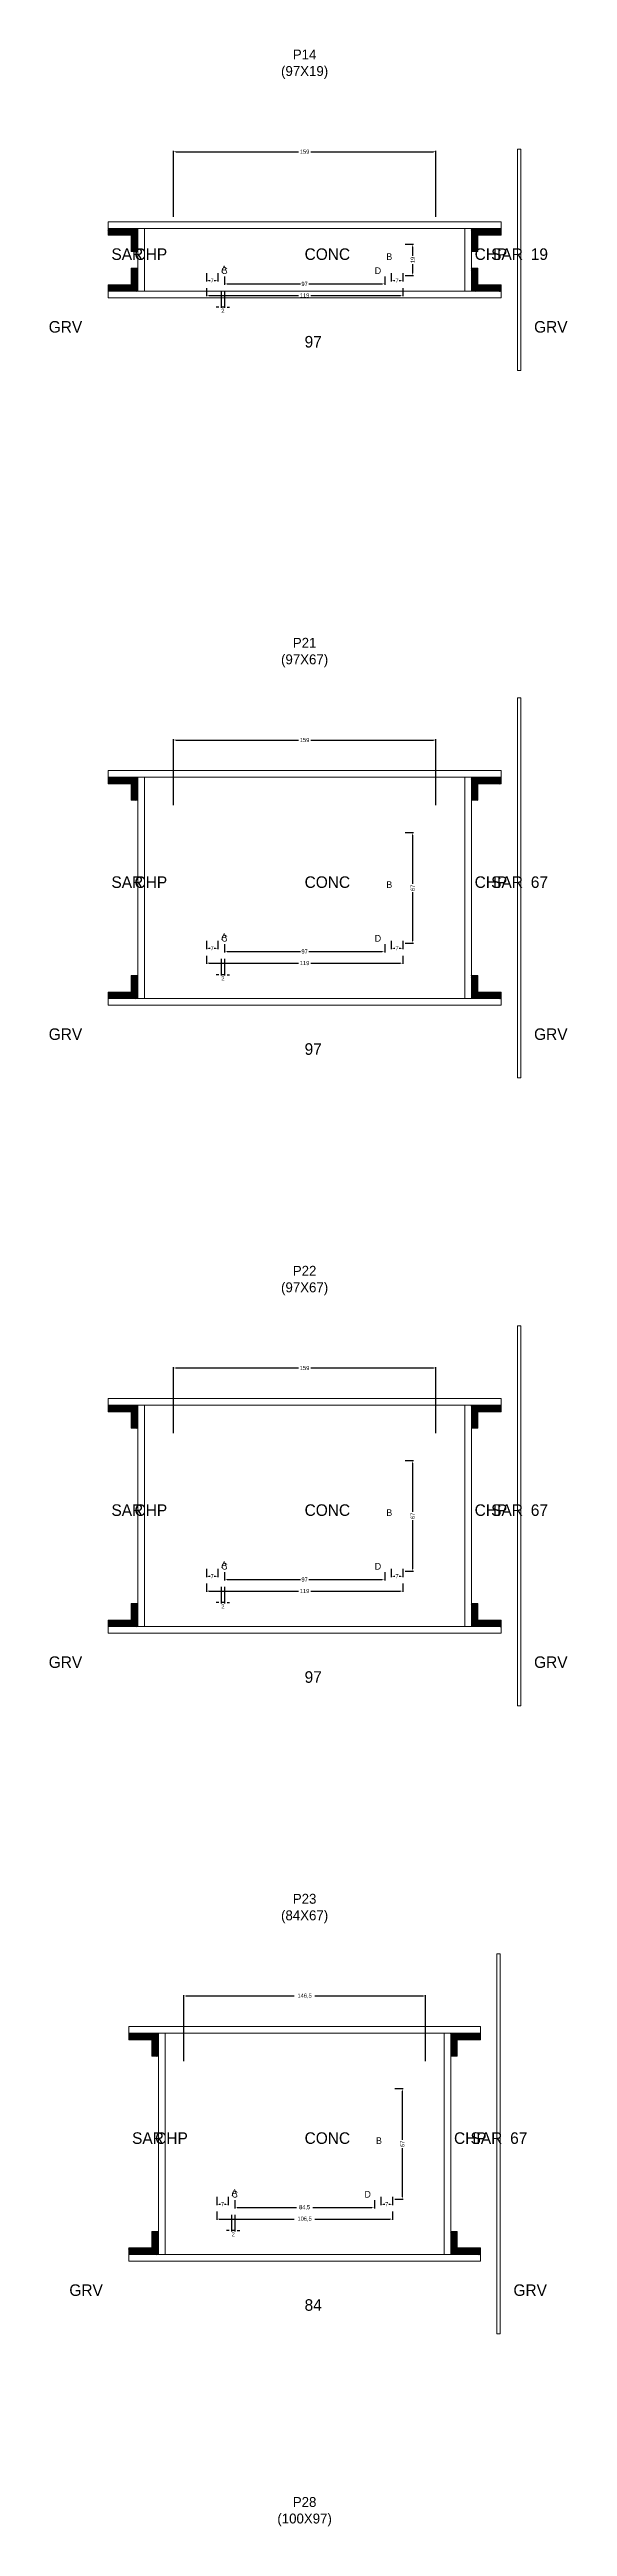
# Model space of a CAD drawing. Header units: centimetres. Extents: x -10500 to 4150, y -6466 to 304.
# Drawn here: x -155 to 159, y -2752 to -1253 of the extents above; entities that cross this region are included whole.
import ezdxf

# ---------------------------------------------------------------- set-up
doc = ezdxf.new("R2010")
doc.units = ezdxf.units.CM
for name, color, linetype in [('COTA', 241, 'Continuous'), ('Hachura', 251, 'Continuous'), ('NOMENCLATURA', 7, 'Continuous'), ('SARRAFO', 251, 'Continuous'), ('Texto Seção', 7, 'Continuous')]:
    doc.layers.add(name, color=color, linetype=linetype)
doc.dimstyles.new('cotax2', dxfattribs={"dimtxt": 2.5, "dimasz": 1.5, "dimexe": 0.5, "dimexo": 0.5, "dimgap": 0.5, "dimtad": 1, "dimcen": 2.5, "dimazin": 3, "dimtfac": 1, "dimtmove": 0, "dimatfit": 3})

# ---------------------------------------------------------------- blocks, each defined once
blk = doc.blocks.new('_CLOSEDFILLED')
at = {"color": 0, "linetype": 'BYBLOCK'}
blk.add_solid([(-1, 0.16), (0, 0), (-1, -0.16)], dxfattribs=at)
blk = doc.blocks.new('*D118')
for p, q in [((-59.5, -1397), (-59.5, -1402)), ((-58, -1401.5), (-3.75, -1401.5)), ((3.75, -1401.5), (58, -1401.5)), ((59.5, -1397), (59.5, -1402))]:
    blk.add_line(p, q)
at = {"layer": 'Defpoints'}
for p in [(-59.5, -1396.5), (-59.5, -1401.5), (59.5, -1396.5)]:
    blk.add_point(p, dxfattribs=at)
at = {"layer": 'COTA', "xscale": 1.5, "yscale": 1.5, "rotation": 180}
blk.add_blockref('_CLOSEDFILLED', (-59.5, -1401.5), dxfattribs=at)
at = {"layer": 'COTA', "xscale": 1.5, "yscale": 1.5}
blk.add_blockref('_CLOSEDFILLED', (59.5, -1401.5), dxfattribs=at)
at = {"layer": 'COTA', "insert": (0, -1401.5), "char_height": 2.5, "attachment_point": 5}
blk.add_mtext('119', dxfattribs=at)
blk = doc.blocks.new('*D119')
for p, q in [((-48.5, -1390), (-48.5, -1395)), ((48.5, -1390), (48.5, -1395)), ((-47, -1394.5), (-2.5, -1394.5)), ((2.5, -1394.5), (47, -1394.5))]:
    blk.add_line(p, q)
at = {"layer": 'Defpoints'}
for p in [(-48.5, -1389.5), (48.5, -1389.5), (-48.5, -1394.5)]:
    blk.add_point(p, dxfattribs=at)
at = {"layer": 'COTA', "xscale": 1.5, "yscale": 1.5, "rotation": 180}
blk.add_blockref('_CLOSEDFILLED', (-48.5, -1394.5), dxfattribs=at)
at = {"layer": 'COTA', "xscale": 1.5, "yscale": 1.5}
blk.add_blockref('_CLOSEDFILLED', (48.5, -1394.5), dxfattribs=at)
at = {"layer": 'COTA', "insert": (0, -1394.5), "char_height": 2.5, "attachment_point": 5}
blk.add_mtext('97', dxfattribs=at)
blk = doc.blocks.new('*D120')
for p, q in [((61, -1370.5), (66, -1370.5)), ((65.5, -1377.5), (65.5, -1372)), ((61, -1389.5), (66, -1389.5)), ((65.5, -1388), (65.5, -1382.5))]:
    blk.add_line(p, q)
at = {"layer": 'Defpoints'}
for p in [(60.5, -1370.5), (60.5, -1389.5), (65.5, -1389.5)]:
    blk.add_point(p, dxfattribs=at)
at = {"layer": 'COTA', "xscale": 1.5, "yscale": 1.5}
for p, rotation in [((65.5, -1370.5), 90), ((65.5, -1389.5), 270)]:
    blk.add_blockref('_CLOSEDFILLED', p, dxfattribs=dict(at, rotation=rotation))
at = {"layer": 'COTA', "insert": (65.5, -1380), "char_height": 2.5, "attachment_point": 5, "rotation": 90}
blk.add_mtext('19', dxfattribs=at)
blk = doc.blocks.new('*D121')
for p, q in [((-59.5, -1388), (-59.5, -1393)), ((-58, -1392.5), (-57.25, -1392.5)), ((-54.75, -1392.5), (-54, -1392.5)), ((-52.5, -1388), (-52.5, -1393))]:
    blk.add_line(p, q)
at = {"layer": 'Defpoints'}
for p in [(-59.5, -1387.5), (-59.5, -1392.5), (-52.5, -1387.5)]:
    blk.add_point(p, dxfattribs=at)
at = {"layer": 'COTA', "xscale": 1.5, "yscale": 1.5, "rotation": 180}
blk.add_blockref('_CLOSEDFILLED', (-59.5, -1392.5), dxfattribs=at)
at = {"layer": 'COTA', "xscale": 1.5, "yscale": 1.5}
blk.add_blockref('_CLOSEDFILLED', (-52.5, -1392.5), dxfattribs=at)
at = {"layer": 'COTA', "insert": (-56, -1392.5), "char_height": 2.5, "attachment_point": 5}
blk.add_mtext('7', dxfattribs=at)
blk = doc.blocks.new('*D122')
for p, q in [((52.5, -1388), (52.5, -1393)), ((54, -1392.5), (54.75, -1392.5)), ((57.25, -1392.5), (58, -1392.5)), ((59.5, -1388), (59.5, -1393))]:
    blk.add_line(p, q)
at = {"layer": 'Defpoints'}
for p in [(52.5, -1387.5), (52.5, -1392.5), (59.5, -1387.5)]:
    blk.add_point(p, dxfattribs=at)
at = {"layer": 'COTA', "xscale": 1.5, "yscale": 1.5, "rotation": 180}
blk.add_blockref('_CLOSEDFILLED', (52.5, -1392.5), dxfattribs=at)
at = {"layer": 'COTA', "xscale": 1.5, "yscale": 1.5}
blk.add_blockref('_CLOSEDFILLED', (59.5, -1392.5), dxfattribs=at)
at = {"layer": 'COTA', "insert": (56, -1392.5), "char_height": 2.5, "attachment_point": 5}
blk.add_mtext('7', dxfattribs=at)
blk = doc.blocks.new('*D123')
for p, q in [((-79.5, -1354), (-79.5, -1314)), ((-78, -1314.5), (-3.75, -1314.5)), ((3.75, -1314.5), (78, -1314.5)), ((79.5, -1354), (79.5, -1314))]:
    blk.add_line(p, q)
at = {"layer": 'Defpoints'}
for p in [(-79.5, -1314.5), (-79.5, -1354.5), (79.5, -1354.5)]:
    blk.add_point(p, dxfattribs=at)
at = {"layer": 'COTA', "xscale": 1.5, "yscale": 1.5, "rotation": 180}
blk.add_blockref('_CLOSEDFILLED', (-79.5, -1314.5), dxfattribs=at)
at = {"layer": 'COTA', "xscale": 1.5, "yscale": 1.5}
blk.add_blockref('_CLOSEDFILLED', (79.5, -1314.5), dxfattribs=at)
at = {"layer": 'COTA', "insert": (0, -1314.5), "char_height": 2.5, "attachment_point": 5}
blk.add_mtext('159', dxfattribs=at)
blk = doc.blocks.new('*D144')
for p, q in [((-59.5, -1801), (-59.5, -1806)), ((-58, -1805.5), (-3.75, -1805.5)), ((3.75, -1805.5), (58, -1805.5)), ((59.5, -1801), (59.5, -1806))]:
    blk.add_line(p, q)
at = {"layer": 'Defpoints'}
for p in [(-59.5, -1800.5), (-59.5, -1805.5), (59.5, -1800.5)]:
    blk.add_point(p, dxfattribs=at)
at = {"layer": 'COTA', "xscale": 1.5, "yscale": 1.5, "rotation": 180}
blk.add_blockref('_CLOSEDFILLED', (-59.5, -1805.5), dxfattribs=at)
at = {"layer": 'COTA', "xscale": 1.5, "yscale": 1.5}
blk.add_blockref('_CLOSEDFILLED', (59.5, -1805.5), dxfattribs=at)
at = {"layer": 'COTA', "insert": (0, -1805.5), "char_height": 2.5, "attachment_point": 5}
blk.add_mtext('119', dxfattribs=at)
blk = doc.blocks.new('*D145')
for p, q in [((-48.5, -1794), (-48.5, -1799)), ((-47, -1798.5), (-2.5, -1798.5)), ((2.5, -1798.5), (47, -1798.5)), ((48.5, -1794), (48.5, -1799))]:
    blk.add_line(p, q)
at = {"layer": 'Defpoints'}
for p in [(-48.5, -1793.5), (-48.5, -1798.5), (48.5, -1793.5)]:
    blk.add_point(p, dxfattribs=at)
at = {"layer": 'COTA', "xscale": 1.5, "yscale": 1.5, "rotation": 180}
blk.add_blockref('_CLOSEDFILLED', (-48.5, -1798.5), dxfattribs=at)
at = {"layer": 'COTA', "xscale": 1.5, "yscale": 1.5}
blk.add_blockref('_CLOSEDFILLED', (48.5, -1798.5), dxfattribs=at)
at = {"layer": 'COTA', "insert": (0, -1798.5), "char_height": 2.5, "attachment_point": 5}
blk.add_mtext('97', dxfattribs=at)
blk = doc.blocks.new('*D146')
for p, q in [((61, -1726.5), (66, -1726.5)), ((65.5, -1757.5), (65.5, -1728)), ((65.5, -1792), (65.5, -1762.5)), ((61, -1793.5), (66, -1793.5))]:
    blk.add_line(p, q)
at = {"layer": 'Defpoints'}
for p in [(60.5, -1726.5), (60.5, -1793.5), (65.5, -1793.5)]:
    blk.add_point(p, dxfattribs=at)
at = {"layer": 'COTA', "xscale": 1.5, "yscale": 1.5}
for p, rotation in [((65.5, -1726.5), 90), ((65.5, -1793.5), 270)]:
    blk.add_blockref('_CLOSEDFILLED', p, dxfattribs=dict(at, rotation=rotation))
at = {"layer": 'COTA', "insert": (65.5, -1760), "char_height": 2.5, "attachment_point": 5, "rotation": 90}
blk.add_mtext('67', dxfattribs=at)
blk = doc.blocks.new('*D147')
for p, q in [((-59.5, -1792), (-59.5, -1797)), ((-58, -1796.5), (-57.25, -1796.5)), ((-54.75, -1796.5), (-54, -1796.5)), ((-52.5, -1792), (-52.5, -1797))]:
    blk.add_line(p, q)
at = {"layer": 'Defpoints'}
for p in [(-59.5, -1791.5), (-59.5, -1796.5), (-52.5, -1791.5)]:
    blk.add_point(p, dxfattribs=at)
at = {"layer": 'COTA', "xscale": 1.5, "yscale": 1.5, "rotation": 180}
blk.add_blockref('_CLOSEDFILLED', (-59.5, -1796.5), dxfattribs=at)
at = {"layer": 'COTA', "xscale": 1.5, "yscale": 1.5}
blk.add_blockref('_CLOSEDFILLED', (-52.5, -1796.5), dxfattribs=at)
at = {"layer": 'COTA', "insert": (-56, -1796.5), "char_height": 2.5, "attachment_point": 5}
blk.add_mtext('7', dxfattribs=at)
blk = doc.blocks.new('*D148')
for p, q in [((52.5, -1792), (52.5, -1797)), ((54, -1796.5), (54.75, -1796.5)), ((57.25, -1796.5), (58, -1796.5)), ((59.5, -1792), (59.5, -1797))]:
    blk.add_line(p, q)
at = {"layer": 'Defpoints'}
for p in [(52.5, -1791.5), (52.5, -1796.5), (59.5, -1791.5)]:
    blk.add_point(p, dxfattribs=at)
at = {"layer": 'COTA', "xscale": 1.5, "yscale": 1.5, "rotation": 180}
blk.add_blockref('_CLOSEDFILLED', (52.5, -1796.5), dxfattribs=at)
at = {"layer": 'COTA', "xscale": 1.5, "yscale": 1.5}
blk.add_blockref('_CLOSEDFILLED', (59.5, -1796.5), dxfattribs=at)
at = {"layer": 'COTA', "insert": (56, -1796.5), "char_height": 2.5, "attachment_point": 5}
blk.add_mtext('7', dxfattribs=at)
blk = doc.blocks.new('*D149')
for p, q in [((-79.5, -1710), (-79.5, -1670)), ((-78, -1670.5), (-3.75, -1670.5)), ((3.75, -1670.5), (78, -1670.5)), ((79.5, -1710), (79.5, -1670))]:
    blk.add_line(p, q)
at = {"layer": 'Defpoints'}
for p in [(-79.5, -1670.5), (-79.5, -1710.5), (79.5, -1710.5)]:
    blk.add_point(p, dxfattribs=at)
at = {"layer": 'COTA', "xscale": 1.5, "yscale": 1.5, "rotation": 180}
blk.add_blockref('_CLOSEDFILLED', (-79.5, -1670.5), dxfattribs=at)
at = {"layer": 'COTA', "xscale": 1.5, "yscale": 1.5}
blk.add_blockref('_CLOSEDFILLED', (79.5, -1670.5), dxfattribs=at)
at = {"layer": 'COTA', "insert": (0, -1670.5), "char_height": 2.5, "attachment_point": 5}
blk.add_mtext('159', dxfattribs=at)
blk = doc.blocks.new('*D170')
for p, q in [((-59.5, -2181), (-59.5, -2186)), ((-58, -2185.5), (-3.75, -2185.5)), ((3.75, -2185.5), (58, -2185.5)), ((59.5, -2181), (59.5, -2186))]:
    blk.add_line(p, q)
at = {"layer": 'Defpoints'}
for p in [(-59.5, -2180.5), (-59.5, -2185.5), (59.5, -2180.5)]:
    blk.add_point(p, dxfattribs=at)
at = {"layer": 'COTA', "xscale": 1.5, "yscale": 1.5, "rotation": 180}
blk.add_blockref('_CLOSEDFILLED', (-59.5, -2185.5), dxfattribs=at)
at = {"layer": 'COTA', "xscale": 1.5, "yscale": 1.5}
blk.add_blockref('_CLOSEDFILLED', (59.5, -2185.5), dxfattribs=at)
at = {"layer": 'COTA', "insert": (0, -2185.5), "char_height": 2.5, "attachment_point": 5}
blk.add_mtext('119', dxfattribs=at)
blk = doc.blocks.new('*D171')
for p, q in [((-48.5, -2174), (-48.5, -2179)), ((-47, -2178.5), (-2.5, -2178.5)), ((2.5, -2178.5), (47, -2178.5)), ((48.5, -2174), (48.5, -2179))]:
    blk.add_line(p, q)
at = {"layer": 'Defpoints'}
for p in [(-48.5, -2173.5), (-48.5, -2178.5), (48.5, -2173.5)]:
    blk.add_point(p, dxfattribs=at)
at = {"layer": 'COTA', "xscale": 1.5, "yscale": 1.5, "rotation": 180}
blk.add_blockref('_CLOSEDFILLED', (-48.5, -2178.5), dxfattribs=at)
at = {"layer": 'COTA', "xscale": 1.5, "yscale": 1.5}
blk.add_blockref('_CLOSEDFILLED', (48.5, -2178.5), dxfattribs=at)
at = {"layer": 'COTA', "insert": (0, -2178.5), "char_height": 2.5, "attachment_point": 5}
blk.add_mtext('97', dxfattribs=at)
blk = doc.blocks.new('*D172')
for p, q in [((61, -2106.5), (66, -2106.5)), ((65.5, -2137.5), (65.5, -2108)), ((65.5, -2172), (65.5, -2142.5)), ((61, -2173.5), (66, -2173.5))]:
    blk.add_line(p, q)
at = {"layer": 'Defpoints'}
for p in [(60.5, -2106.5), (60.5, -2173.5), (65.5, -2173.5)]:
    blk.add_point(p, dxfattribs=at)
at = {"layer": 'COTA', "xscale": 1.5, "yscale": 1.5}
for p, rotation in [((65.5, -2106.5), 90), ((65.5, -2173.5), 270)]:
    blk.add_blockref('_CLOSEDFILLED', p, dxfattribs=dict(at, rotation=rotation))
at = {"layer": 'COTA', "insert": (65.5, -2140), "char_height": 2.5, "attachment_point": 5, "rotation": 90}
blk.add_mtext('67', dxfattribs=at)
blk = doc.blocks.new('*D173')
for p, q in [((-59.5, -2172), (-59.5, -2177)), ((-52.5, -2172), (-52.5, -2177)), ((-58, -2176.5), (-57.25, -2176.5)), ((-54.75, -2176.5), (-54, -2176.5))]:
    blk.add_line(p, q)
at = {"layer": 'Defpoints'}
for p in [(-59.5, -2171.5), (-52.5, -2171.5), (-59.5, -2176.5)]:
    blk.add_point(p, dxfattribs=at)
at = {"layer": 'COTA', "xscale": 1.5, "yscale": 1.5, "rotation": 180}
blk.add_blockref('_CLOSEDFILLED', (-59.5, -2176.5), dxfattribs=at)
at = {"layer": 'COTA', "xscale": 1.5, "yscale": 1.5}
blk.add_blockref('_CLOSEDFILLED', (-52.5, -2176.5), dxfattribs=at)
at = {"layer": 'COTA', "insert": (-56, -2176.5), "char_height": 2.5, "attachment_point": 5}
blk.add_mtext('7', dxfattribs=at)
blk = doc.blocks.new('*D174')
for p, q in [((52.5, -2172), (52.5, -2177)), ((59.5, -2172), (59.5, -2177)), ((54, -2176.5), (54.75, -2176.5)), ((57.25, -2176.5), (58, -2176.5))]:
    blk.add_line(p, q)
at = {"layer": 'Defpoints'}
for p in [(52.5, -2171.5), (59.5, -2171.5), (52.5, -2176.5)]:
    blk.add_point(p, dxfattribs=at)
at = {"layer": 'COTA', "xscale": 1.5, "yscale": 1.5, "rotation": 180}
blk.add_blockref('_CLOSEDFILLED', (52.5, -2176.5), dxfattribs=at)
at = {"layer": 'COTA', "xscale": 1.5, "yscale": 1.5}
blk.add_blockref('_CLOSEDFILLED', (59.5, -2176.5), dxfattribs=at)
at = {"layer": 'COTA', "insert": (56, -2176.5), "char_height": 2.5, "attachment_point": 5}
blk.add_mtext('7', dxfattribs=at)
blk = doc.blocks.new('*D175')
for p, q in [((-79.5, -2090), (-79.5, -2050)), ((-78, -2050.5), (-3.75, -2050.5)), ((3.75, -2050.5), (78, -2050.5)), ((79.5, -2090), (79.5, -2050))]:
    blk.add_line(p, q)
at = {"layer": 'Defpoints'}
for p in [(-79.5, -2050.5), (-79.5, -2090.5), (79.5, -2090.5)]:
    blk.add_point(p, dxfattribs=at)
at = {"layer": 'COTA', "xscale": 1.5, "yscale": 1.5, "rotation": 180}
blk.add_blockref('_CLOSEDFILLED', (-79.5, -2050.5), dxfattribs=at)
at = {"layer": 'COTA', "xscale": 1.5, "yscale": 1.5}
blk.add_blockref('_CLOSEDFILLED', (79.5, -2050.5), dxfattribs=at)
at = {"layer": 'COTA', "insert": (0, -2050.5), "char_height": 2.5, "attachment_point": 5}
blk.add_mtext('159', dxfattribs=at)
blk = doc.blocks.new('*D196')
for p, q in [((-53.25, -2561), (-53.25, -2566)), ((53.25, -2561), (53.25, -2566)), ((-51.75, -2565.5), (-6.25, -2565.5)), ((6.25, -2565.5), (51.75, -2565.5))]:
    blk.add_line(p, q)
at = {"layer": 'Defpoints'}
for p in [(-53.25, -2560.5), (53.25, -2560.5), (-53.25, -2565.5)]:
    blk.add_point(p, dxfattribs=at)
at = {"layer": 'COTA', "xscale": 1.5, "yscale": 1.5, "rotation": 180}
blk.add_blockref('_CLOSEDFILLED', (-53.25, -2565.5), dxfattribs=at)
at = {"layer": 'COTA', "xscale": 1.5, "yscale": 1.5}
blk.add_blockref('_CLOSEDFILLED', (53.25, -2565.5), dxfattribs=at)
at = {"layer": 'COTA', "insert": (0, -2565.5), "char_height": 2.5, "attachment_point": 5}
blk.add_mtext('106,5', dxfattribs=at)
blk = doc.blocks.new('*D197')
for p, q in [((-42.25, -2554), (-42.25, -2559)), ((-40.75, -2558.5), (-5, -2558.5)), ((5, -2558.5), (40.75, -2558.5)), ((42.25, -2554), (42.25, -2559))]:
    blk.add_line(p, q)
at = {"layer": 'Defpoints'}
for p in [(-42.25, -2553.5), (-42.25, -2558.5), (42.25, -2553.5)]:
    blk.add_point(p, dxfattribs=at)
at = {"layer": 'COTA', "xscale": 1.5, "yscale": 1.5, "rotation": 180}
blk.add_blockref('_CLOSEDFILLED', (-42.25, -2558.5), dxfattribs=at)
at = {"layer": 'COTA', "xscale": 1.5, "yscale": 1.5}
blk.add_blockref('_CLOSEDFILLED', (42.25, -2558.5), dxfattribs=at)
at = {"layer": 'COTA', "insert": (0, -2558.5), "char_height": 2.5, "attachment_point": 5}
blk.add_mtext('84,5', dxfattribs=at)
blk = doc.blocks.new('*D198')
for p, q in [((54.75, -2486.5), (59.75, -2486.5)), ((59.25, -2517.5), (59.25, -2488)), ((59.25, -2552), (59.25, -2522.5)), ((54.75, -2553.5), (59.75, -2553.5))]:
    blk.add_line(p, q)
at = {"layer": 'Defpoints'}
for p in [(54.25, -2486.5), (54.25, -2553.5), (59.25, -2553.5)]:
    blk.add_point(p, dxfattribs=at)
at = {"layer": 'COTA', "xscale": 1.5, "yscale": 1.5}
for p, rotation in [((59.25, -2486.5), 90), ((59.25, -2553.5), 270)]:
    blk.add_blockref('_CLOSEDFILLED', p, dxfattribs=dict(at, rotation=rotation))
at = {"layer": 'COTA', "insert": (59.25, -2520), "char_height": 2.5, "attachment_point": 5, "rotation": 90}
blk.add_mtext('67', dxfattribs=at)
blk = doc.blocks.new('*D199')
for p, q in [((-53.25, -2552), (-53.25, -2557)), ((-51.75, -2556.5), (-51, -2556.5)), ((-48.5, -2556.5), (-47.75, -2556.5)), ((-46.25, -2552), (-46.25, -2557))]:
    blk.add_line(p, q)
at = {"layer": 'Defpoints'}
for p in [(-53.25, -2551.5), (-53.25, -2556.5), (-46.25, -2551.5)]:
    blk.add_point(p, dxfattribs=at)
at = {"layer": 'COTA', "xscale": 1.5, "yscale": 1.5, "rotation": 180}
blk.add_blockref('_CLOSEDFILLED', (-53.25, -2556.5), dxfattribs=at)
at = {"layer": 'COTA', "xscale": 1.5, "yscale": 1.5}
blk.add_blockref('_CLOSEDFILLED', (-46.25, -2556.5), dxfattribs=at)
at = {"layer": 'COTA', "insert": (-49.75, -2556.5), "char_height": 2.5, "attachment_point": 5}
blk.add_mtext('7', dxfattribs=at)
blk = doc.blocks.new('*D200')
for p, q in [((46.25, -2552), (46.25, -2557)), ((47.75, -2556.5), (48.5, -2556.5)), ((51, -2556.5), (51.75, -2556.5)), ((53.25, -2552), (53.25, -2557))]:
    blk.add_line(p, q)
at = {"layer": 'Defpoints'}
for p in [(46.25, -2551.5), (46.25, -2556.5), (53.25, -2551.5)]:
    blk.add_point(p, dxfattribs=at)
at = {"layer": 'COTA', "xscale": 1.5, "yscale": 1.5, "rotation": 180}
blk.add_blockref('_CLOSEDFILLED', (46.25, -2556.5), dxfattribs=at)
at = {"layer": 'COTA', "xscale": 1.5, "yscale": 1.5}
blk.add_blockref('_CLOSEDFILLED', (53.25, -2556.5), dxfattribs=at)
at = {"layer": 'COTA', "insert": (49.75, -2556.5), "char_height": 2.5, "attachment_point": 5}
blk.add_mtext('7', dxfattribs=at)
blk = doc.blocks.new('*D201')
for p, q in [((-73.25, -2470), (-73.25, -2430)), ((-71.75, -2430.5), (-6.25, -2430.5)), ((6.25, -2430.5), (71.75, -2430.5)), ((73.25, -2470), (73.25, -2430))]:
    blk.add_line(p, q)
at = {"layer": 'Defpoints'}
for p in [(-73.25, -2430.5), (-73.25, -2470.5), (73.25, -2470.5)]:
    blk.add_point(p, dxfattribs=at)
at = {"layer": 'COTA', "xscale": 1.5, "yscale": 1.5, "rotation": 180}
blk.add_blockref('_CLOSEDFILLED', (-73.25, -2430.5), dxfattribs=at)
at = {"layer": 'COTA', "xscale": 1.5, "yscale": 1.5}
blk.add_blockref('_CLOSEDFILLED', (73.25, -2430.5), dxfattribs=at)
at = {"layer": 'COTA', "insert": (0, -2430.5), "char_height": 2.5, "attachment_point": 5}
blk.add_mtext('146,5', dxfattribs=at)

msp = doc.modelspace()

# ---------------------------------------------------------------- hatches: boundary and pattern name
at = {"layer": 'SARRAFO'}
h = msp.add_hatch(dxfattribs=at)
h.set_pattern_fill('SOLID', scale=2)
h.paths.add_polyline_path([(-119, -1365), (-105, -1365), (-105, -1361), (-119, -1361)])
h = msp.add_hatch(dxfattribs=at)
h.set_pattern_fill('SOLID', scale=2)
h.paths.add_polyline_path([(-105, -1375), (-101, -1375), (-101, -1361), (-105, -1361)])
h = msp.add_hatch(dxfattribs=at)
h.set_pattern_fill('SOLID', scale=2)
h.paths.add_polyline_path([(101, -1375), (105, -1375), (105, -1361), (101, -1361)])
h = msp.add_hatch(dxfattribs=at)
h.set_pattern_fill('SOLID', scale=2)
h.paths.add_polyline_path([(105, -1365), (119, -1365), (119, -1361), (105, -1361)])
h = msp.add_hatch(dxfattribs=at)
h.set_pattern_fill('SOLID', scale=2)
h.paths.add_polyline_path([(-105, -1399), (-101, -1399), (-101, -1385), (-105, -1385)])
h = msp.add_hatch(dxfattribs=at)
h.set_pattern_fill('SOLID', scale=2)
h.paths.add_polyline_path([(101, -1399), (105, -1399), (105, -1385), (101, -1385)])
h = msp.add_hatch(dxfattribs=at)
h.set_pattern_fill('SOLID', scale=2)
h.paths.add_polyline_path([(-119, -1399), (-105, -1399), (-105, -1395), (-119, -1395)])
h = msp.add_hatch(dxfattribs=at)
h.set_pattern_fill('SOLID', scale=2)
h.paths.add_polyline_path([(105, -1399), (119, -1399), (119, -1395), (105, -1395)])
h = msp.add_hatch(dxfattribs=at)
h.set_pattern_fill('SOLID', scale=2)
h.paths.add_polyline_path([(-119, -1697), (-105, -1697), (-105, -1693), (-119, -1693)])
h = msp.add_hatch(dxfattribs=at)
h.set_pattern_fill('SOLID', scale=2)
h.paths.add_polyline_path([(-105, -1707), (-101, -1707), (-101, -1693), (-105, -1693)])
h = msp.add_hatch(dxfattribs=at)
h.set_pattern_fill('SOLID', scale=2)
h.paths.add_polyline_path([(101, -1707), (105, -1707), (105, -1693), (101, -1693)])
h = msp.add_hatch(dxfattribs=at)
h.set_pattern_fill('SOLID', scale=2)
h.paths.add_polyline_path([(105, -1697), (119, -1697), (119, -1693), (105, -1693)])
h = msp.add_hatch(dxfattribs=at)
h.set_pattern_fill('SOLID', scale=2)
h.paths.add_polyline_path([(-105, -1827), (-101, -1827), (-101, -1813), (-105, -1813)])
h = msp.add_hatch(dxfattribs=at)
h.set_pattern_fill('SOLID', scale=2)
h.paths.add_polyline_path([(101, -1827), (105, -1827), (105, -1813), (101, -1813)])
h = msp.add_hatch(dxfattribs=at)
h.set_pattern_fill('SOLID', scale=2)
h.paths.add_polyline_path([(-119, -1827), (-105, -1827), (-105, -1823), (-119, -1823)])
h = msp.add_hatch(dxfattribs=at)
h.set_pattern_fill('SOLID', scale=2)
h.paths.add_polyline_path([(105, -1827), (119, -1827), (119, -1823), (105, -1823)])
h = msp.add_hatch(dxfattribs=at)
h.set_pattern_fill('SOLID', scale=2)
h.paths.add_polyline_path([(-119, -2077), (-105, -2077), (-105, -2073), (-119, -2073)])
h = msp.add_hatch(dxfattribs=at)
h.set_pattern_fill('SOLID', scale=2)
h.paths.add_polyline_path([(-105, -2087), (-101, -2087), (-101, -2073), (-105, -2073)])
h = msp.add_hatch(dxfattribs=at)
h.set_pattern_fill('SOLID', scale=2)
h.paths.add_polyline_path([(101, -2087), (105, -2087), (105, -2073), (101, -2073)])
h = msp.add_hatch(dxfattribs=at)
h.set_pattern_fill('SOLID', scale=2)
h.paths.add_polyline_path([(105, -2077), (119, -2077), (119, -2073), (105, -2073)])
h = msp.add_hatch(dxfattribs=at)
h.set_pattern_fill('SOLID', scale=2)
h.paths.add_polyline_path([(-119, -2207), (-105, -2207), (-105, -2203), (-119, -2203)])
h = msp.add_hatch(dxfattribs=at)
h.set_pattern_fill('SOLID', scale=2)
h.paths.add_polyline_path([(-105, -2207), (-101, -2207), (-101, -2193), (-105, -2193)])
h = msp.add_hatch(dxfattribs=at)
h.set_pattern_fill('SOLID', scale=2)
h.paths.add_polyline_path([(101, -2207), (105, -2207), (105, -2193), (101, -2193)])
h = msp.add_hatch(dxfattribs=at)
h.set_pattern_fill('SOLID', scale=2)
h.paths.add_polyline_path([(105, -2207), (119, -2207), (119, -2203), (105, -2203)])
h = msp.add_hatch(dxfattribs=at)
h.set_pattern_fill('SOLID', scale=2)
h.paths.add_polyline_path([(-106.5, -2457), (-92.5, -2457), (-92.5, -2453), (-106.5, -2453)])
h = msp.add_hatch(dxfattribs=at)
h.set_pattern_fill('SOLID', scale=2)
h.paths.add_polyline_path([(-92.5, -2467), (-88.5, -2467), (-88.5, -2453), (-92.5, -2453)])
h = msp.add_hatch(dxfattribs=at)
h.set_pattern_fill('SOLID', scale=2)
h.paths.add_polyline_path([(88.5, -2467), (92.5, -2467), (92.5, -2453), (88.5, -2453)])
h = msp.add_hatch(dxfattribs=at)
h.set_pattern_fill('SOLID', scale=2)
h.paths.add_polyline_path([(92.5, -2457), (106.5, -2457), (106.5, -2453), (92.5, -2453)])
h = msp.add_hatch(dxfattribs=at)
h.set_pattern_fill('SOLID', scale=2)
h.paths.add_polyline_path([(-92.5, -2587), (-88.5, -2587), (-88.5, -2573), (-92.5, -2573)])
h = msp.add_hatch(dxfattribs=at)
h.set_pattern_fill('SOLID', scale=2)
h.paths.add_polyline_path([(88.5, -2587), (92.5, -2587), (92.5, -2573), (88.5, -2573)])
h = msp.add_hatch(dxfattribs=at)
h.set_pattern_fill('SOLID', scale=2)
h.paths.add_polyline_path([(-106.5, -2587), (-92.5, -2587), (-92.5, -2583), (-106.5, -2583)])
h = msp.add_hatch(dxfattribs=at)
h.set_pattern_fill('SOLID', scale=2)
h.paths.add_polyline_path([(92.5, -2587), (106.5, -2587), (106.5, -2583), (92.5, -2583)])

# ---------------------------------------------------------------- linework, layer by layer
at = {"layer": 'Hachura', "lineweight": 13}
for points in [[(129, -1447), (131, -1447), (131, -1313), (129, -1313)], [(129, -1875), (131, -1875), (131, -1645), (129, -1645)], [(129, -2255), (131, -2255), (131, -2025), (129, -2025)], [(116.5, -2635), (118.5, -2635), (118.5, -2405), (116.5, -2405)]]:
    msp.add_lwpolyline(points, close=True, dxfattribs=at)
at = {"layer": 'Hachura', "lineweight": 18}
for points in [[(-119, -1361), (119, -1361), (119, -1357), (-119, -1357)], [(-101, -1399), (-97, -1399), (-97, -1361), (-101, -1361)], [(97, -1399), (101, -1399), (101, -1361), (97, -1361)], [(-119, -1403), (119, -1403), (119, -1399), (-119, -1399)], [(-119, -1693), (119, -1693), (119, -1689), (-119, -1689)], [(-101, -1827), (-97, -1827), (-97, -1693), (-101, -1693)], [(97, -1827), (101, -1827), (101, -1693), (97, -1693)], [(-119, -1831), (119, -1831), (119, -1827), (-119, -1827)], [(-119, -2073), (119, -2073), (119, -2069), (-119, -2069)], [(-101, -2207), (-97, -2207), (-97, -2073), (-101, -2073)], [(97, -2207), (101, -2207), (101, -2073), (97, -2073)], [(-119, -2211), (119, -2211), (119, -2207), (-119, -2207)], [(-106.5, -2453), (106.5, -2453), (106.5, -2449), (-106.5, -2449)], [(-88.5, -2587), (-84.5, -2587), (-84.5, -2453), (-88.5, -2453)], [(84.5, -2587), (88.5, -2587), (88.5, -2453), (84.5, -2453)], [(-106.5, -2591), (106.5, -2591), (106.5, -2587), (-106.5, -2587)]]:
    msp.add_lwpolyline(points, close=True, dxfattribs=at)
at = {"layer": 'SARRAFO', "lineweight": 13}
for points in [[(-119, -1365), (-105, -1365), (-105, -1361), (-119, -1361)], [(-105, -1375), (-101, -1375), (-101, -1361), (-105, -1361)], [(101, -1375), (105, -1375), (105, -1361), (101, -1361)], [(105, -1365), (119, -1365), (119, -1361), (105, -1361)], [(-105, -1399), (-101, -1399), (-101, -1385), (-105, -1385)], [(101, -1399), (105, -1399), (105, -1385), (101, -1385)], [(-119, -1399), (-105, -1399), (-105, -1395), (-119, -1395)], [(105, -1399), (119, -1399), (119, -1395), (105, -1395)], [(-119, -1697), (-105, -1697), (-105, -1693), (-119, -1693)], [(-105, -1707), (-101, -1707), (-101, -1693), (-105, -1693)], [(101, -1707), (105, -1707), (105, -1693), (101, -1693)], [(105, -1697), (119, -1697), (119, -1693), (105, -1693)], [(-105, -1827), (-101, -1827), (-101, -1813), (-105, -1813)], [(101, -1827), (105, -1827), (105, -1813), (101, -1813)], [(-119, -1827), (-105, -1827), (-105, -1823), (-119, -1823)], [(105, -1827), (119, -1827), (119, -1823), (105, -1823)], [(-119, -2077), (-105, -2077), (-105, -2073), (-119, -2073)], [(-105, -2087), (-101, -2087), (-101, -2073), (-105, -2073)], [(101, -2087), (105, -2087), (105, -2073), (101, -2073)], [(105, -2077), (119, -2077), (119, -2073), (105, -2073)], [(-119, -2207), (-105, -2207), (-105, -2203), (-119, -2203)], [(-105, -2207), (-101, -2207), (-101, -2193), (-105, -2193)], [(101, -2207), (105, -2207), (105, -2193), (101, -2193)], [(105, -2207), (119, -2207), (119, -2203), (105, -2203)], [(-106.5, -2457), (-92.5, -2457), (-92.5, -2453), (-106.5, -2453)], [(-92.5, -2467), (-88.5, -2467), (-88.5, -2453), (-92.5, -2453)], [(88.5, -2467), (92.5, -2467), (92.5, -2453), (88.5, -2453)], [(92.5, -2457), (106.5, -2457), (106.5, -2453), (92.5, -2453)], [(-92.5, -2587), (-88.5, -2587), (-88.5, -2573), (-92.5, -2573)], [(88.5, -2587), (92.5, -2587), (92.5, -2573), (88.5, -2573)], [(-106.5, -2587), (-92.5, -2587), (-92.5, -2583), (-106.5, -2583)], [(92.5, -2587), (106.5, -2587), (106.5, -2583), (92.5, -2583)]]:
    msp.add_lwpolyline(points, close=True, dxfattribs=at)

# ---------------------------------------------------------------- texts
at = {"layer": 'NOMENCLATURA'}
for s, p in [('B', (49.5, -1380)), ('A', (-50.5, -1387.5)), ('C', (-50.5, -1388.5)), ('D', (42.5, -1388.5)), ('B', (49.5, -1760)), ('A', (-50.5, -1791.5)), ('C', (-50.5, -1792.5)), ('D', (42.5, -1792.5)), ('B', (49.5, -2140)), ('A', (-50.5, -2171.5)), ('C', (-50.5, -2172.5)), ('D', (42.5, -2172.5)), ('B', (43.25, -2520)), ('A', (-44.25, -2551.5)), ('C', (-44.25, -2552.5)), ('D', (36.25, -2552.5))]:
    msp.add_text(s, height=4, dxfattribs=at).set_placement(p)
at = {"layer": 'NOMENCLATURA', "char_height": 6, "attachment_point": 8}
for s, insert in [('P14\\P(97X19)', (0, -1270.5)), ('P21\\P(97X67)', (0, -1626.5)), ('P22\\P(97X67)', (0, -2006.5)), ('P23\\P(84X67)', (0, -2386.5)), ('P28\\P(100X97)', (0, -2751.5))]:
    msp.add_mtext(s, dxfattribs=dict(at, insert=insert))
at = {"layer": 'Texto Seção'}
for s, p in [('SAR', (-117, -1380)), ('CHP', (-103, -1380)), ('CONC', (0, -1380)), ('CHP', (103, -1380)), ('SAR', (113, -1380)), ('19', (137, -1380)), ('GRV', (-155, -1424)), ('GRV', (139, -1424)), ('97', (0, -1433)), ('SAR', (-117, -1760)), ('CHP', (-103, -1760)), ('CONC', (0, -1760)), ('CHP', (103, -1760)), ('SAR', (113, -1760)), ('67', (137, -1760)), ('GRV', (-155, -1852)), ('97', (0, -1861)), ('GRV', (139, -1852)), ('SAR', (-117, -2140)), ('CHP', (-103, -2140)), ('CONC', (0, -2140)), ('CHP', (103, -2140)), ('SAR', (113, -2140)), ('67', (137, -2140)), ('GRV', (-155, -2232)), ('GRV', (139, -2232)), ('97', (0, -2241)), ('SAR', (-104.5, -2520)), ('CHP', (-90.5, -2520)), ('CONC', (0, -2520)), ('CHP', (90.5, -2520)), ('SAR', (100.5, -2520)), ('67', (124.5, -2520)), ('GRV', (-142.5, -2612)), ('GRV', (126.5, -2612)), ('84', (0, -2621))]:
    msp.add_text(s, height=7, dxfattribs=at).set_placement(p)

# ---------------------------------------------------------------- dimensions: what is measured, and where the dimension line sits
at = {"layer": 'COTA'}
for base, p1, p2, picture, middle in [((-79.5, -1314.5), (-79.5, -1354.5), (79.5, -1354.5), '*D123', (0, -1314.5)), ((-59.5, -1392.5), (-59.5, -1387.5), (-52.5, -1387.5), '*D121', (-56, -1392.5)), ((-48.5, -1394.5), (-48.5, -1389.5), (48.5, -1389.5), '*D119', (0, -1394.5)), ((52.5, -1392.5), (52.5, -1387.5), (59.5, -1387.5), '*D122', (56, -1392.5)), ((-59.5, -1401.5), (-59.5, -1396.5), (59.5, -1396.5), '*D118', (0, -1401.5)), ((-79.5, -1670.5), (-79.5, -1710.5), (79.5, -1710.5), '*D149', (0, -1670.5)), ((-59.5, -1796.5), (-59.5, -1791.5), (-52.5, -1791.5), '*D147', (-56, -1796.5)), ((-48.5, -1798.5), (-48.5, -1793.5), (48.5, -1793.5), '*D145', (0, -1798.5)), ((52.5, -1796.5), (52.5, -1791.5), (59.5, -1791.5), '*D148', (56, -1796.5)), ((-59.5, -1805.5), (-59.5, -1800.5), (59.5, -1800.5), '*D144', (0, -1805.5)), ((-79.5, -2050.5), (-79.5, -2090.5), (79.5, -2090.5), '*D175', (0, -2050.5)), ((-59.5, -2176.5), (-59.5, -2171.5), (-52.5, -2171.5), '*D173', (-56, -2176.5)), ((52.5, -2176.5), (52.5, -2171.5), (59.5, -2171.5), '*D174', (56, -2176.5)), ((-59.5, -2185.5), (-59.5, -2180.5), (59.5, -2180.5), '*D170', (0, -2185.5)), ((-48.5, -2178.5), (-48.5, -2173.5), (48.5, -2173.5), '*D171', (0, -2178.5)), ((-73.25, -2430.5), (-73.25, -2470.5), (73.25, -2470.5), '*D201', (0, -2430.5)), ((-53.25, -2556.5), (-53.25, -2551.5), (-46.25, -2551.5), '*D199', (-49.75, -2556.5)), ((-53.25, -2565.5), (-53.25, -2560.5), (53.25, -2560.5), '*D196', (0, -2565.5)), ((-42.25, -2558.5), (-42.25, -2553.5), (42.25, -2553.5), '*D197', (0, -2558.5)), ((46.25, -2556.5), (46.25, -2551.5), (53.25, -2551.5), '*D200', (49.75, -2556.5))]:
    dim = msp.add_linear_dim(base=base, p1=p1, p2=p2, dimstyle='cotax2', dxfattribs=at)
    dim.commit()
    dim.dimension.update_dxf_attribs({"geometry": picture, "text_midpoint": middle})
for base, p1, p2, picture, middle in [((65.5, -1389.5), (60.5, -1389.5), (60.5, -1370.5), '*D120', (65.5, -1380)), ((65.5, -1793.5), (60.5, -1793.5), (60.5, -1726.5), '*D146', (65.5, -1760)), ((65.5, -2173.5), (60.5, -2173.5), (60.5, -2106.5), '*D172', (65.5, -2140)), ((59.25, -2553.5), (54.25, -2553.5), (54.25, -2486.5), '*D198', (59.25, -2520))]:
    dim = msp.add_linear_dim(base=base, p1=p1, p2=p2, angle=90, dimstyle='cotax2', dxfattribs=at)
    dim.commit()
    dim.dimension.update_dxf_attribs({"geometry": picture, "text_midpoint": middle})
for base, p1, p2 in [((-48.5, -1408.5), (-48.5, -1398.5), (-50.5, -1398.5)), ((-48.5, -1812.5), (-48.5, -1802.5), (-50.5, -1802.5)), ((-48.5, -2192.5), (-48.5, -2182.5), (-50.5, -2182.5)), ((-42.25, -2572.5), (-42.25, -2562.5), (-44.25, -2562.5))]:
    msp.add_linear_dim(base=base, p1=p1, p2=p2, dimstyle='cotax2', dxfattribs=at).render()

doc.saveas('drawing.dxf')
